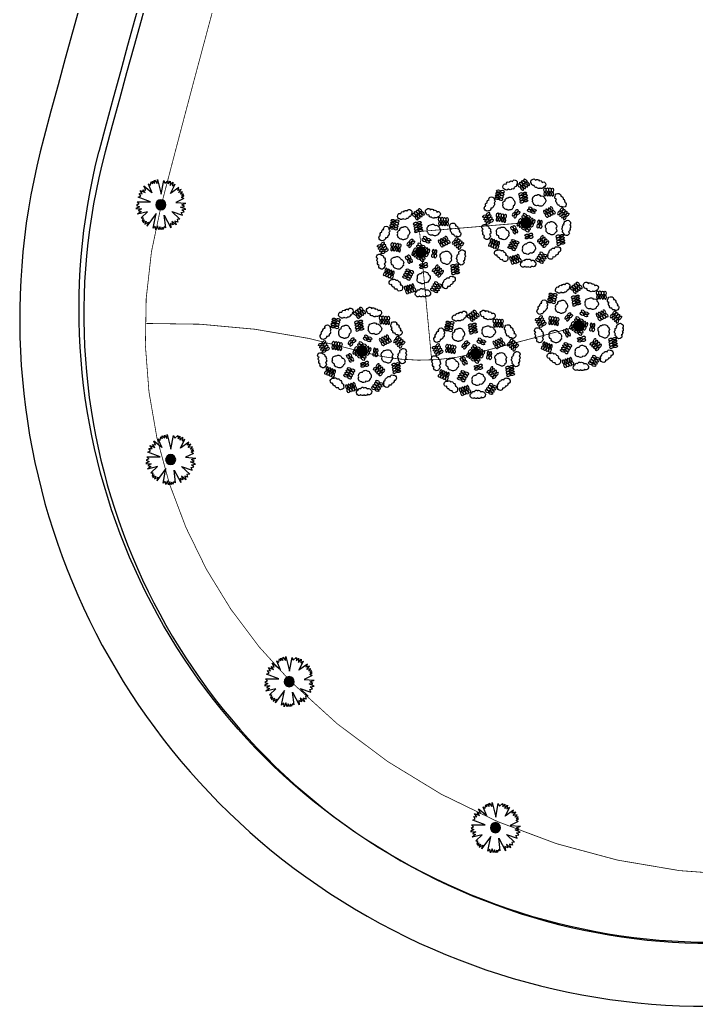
# Model space of a CAD drawing. Extents: x 671027 to 671614, y 802418 to 802669.
# Drawn here: x 671245.42 to 671272.32, y 802417.97 to 802457.18 of the extents above; entities that cross this region are included whole.
import ezdxf

# ---------------------------------------------------------------- set-up
doc = ezdxf.new("R2010")
doc.units = 0
for name, color, linetype in [('Bubbler 110', 1, 'Continuous'), ('Bubbler 60', 200, 'Continuous'), ('casia jaloka', 8, 'Continuous'), ('cicas', 8, 'Continuous'), ('Pipe-Lateral-10 Bars-32mm', 7, 'Continuous'), ('ROAD BORDER', 7, 'Continuous'), ('Roads boundry', 7, 'Continuous')]:
    doc.layers.add(name, color=color, linetype=linetype)
doc.styles.get("Standard").update_dxf_attribs({"font": 'arial.ttf'})
doc.linetypes.add('32mm', pattern='A,0.5,-0.2,["32mm",Standard,S=0.1,R=0,X=-0.1,Y=-0.05],-0.5', length=1.2)

# ---------------------------------------------------------------- blocks, each defined once
blk = doc.blocks.new('TUJA ORIENTALIS')
at = {"layer": 'cicas', "color": 3}
for points in [[(-0.404, 0.804), (-0.404, 0.804), (-0.43, 0.702), (-0.528, 0.746), (-0.528, 0.746), (-0.528, 0.746), (-0.508, 0.632), (-0.638, 0.698), (-0.537, 0.521), (-0.656, 0.593), (-0.624, 0.48), (-0.779, 0.531)], [(-0.235, 0.869), (-0.16, 0.372), (-0.404, 0.804)], [(-0.235, 0.869), (-0.235, 0.869), (-0.148, 0.809), (-0.105, 0.908), (-0.105, 0.908), (-0.105, 0.908), (-0.043, 0.81), (0.01, 0.945), (0.052, 0.747), (0.093, 0.879), (0.145, 0.774), (0.226, 0.915)], [(0.385, 0.802), (0.189, 0.53), (0.226, 0.915)], [(0.385, 0.802), (0.385, 0.802), (0.394, 0.731), (0.514, 0.779), (0.476, 0.699), (0.566, 0.753), (0.536, 0.639), (0.633, 0.702), (0.581, 0.557), (0.717, 0.632), (0.717, 0.632), (0.717, 0.632)], [(-0.844, 0.363), (-0.495, 0.269), (-0.779, 0.531)], [(0.831, 0.408), (0.301, 0.221), (0.717, 0.632)], [(0.888, -0.057), (0.888, -0.057), (0.83, -0.015), (0.931, 0.066), (0.842, 0.073), (0.933, 0.124), (0.82, 0.154), (0.922, 0.208), (0.77, 0.234), (0.902, 0.316), (0.765, 0.321), (0.831, 0.408)], [(-0.844, 0.363), (-0.844, 0.363), (-0.78, 0.282), (-0.903, 0.238), (-0.821, 0.204), (-0.923, 0.184), (-0.826, 0.119), (-0.94, 0.101), (-0.804, 0.027), (-0.956, -0.007), (-0.956, -0.007), (-0.956, -0.007)], [(-0.956, -0.007), (-0.393, -0.069), (-0.393, -0.069)], [(-0.393, -0.069), (-0.882, -0.233), (-0.779, -0.264), (-0.856, -0.391), (-0.856, -0.391), (-0.856, -0.391), (-0.739, -0.387), (-0.821, -0.468), (-0.668, -0.448), (-0.771, -0.565), (-0.638, -0.53), (-0.69, -0.642)], [(0.642, -0.631), (0.312, -0.37), (0.503, -0.746)], [(0.888, -0.057), (0.407, -0.07), (0.908, -0.251)], [(0.642, -0.631), (0.642, -0.631), (0.633, -0.525), (0.74, -0.536), (0.74, -0.536), (0.74, -0.536), (0.685, -0.434), (0.829, -0.455), (0.676, -0.32), (0.812, -0.35), (0.746, -0.253), (0.908, -0.251)], [(-0.548, -0.766), (-0.371, -0.423), (-0.69, -0.642)], [(-0.106, -0.883), (-0.106, -0.883), (-0.162, -0.807), (-0.221, -0.907), (-0.212, -0.818), (-0.278, -0.899), (-0.289, -0.783), (-0.359, -0.874), (-0.359, -0.72), (-0.462, -0.837), (-0.444, -0.701), (-0.548, -0.766)], [(-0.106, -0.883), (-0.008, -0.563), (0.081, -0.939)], [(0.503, -0.746), (0.503, -0.746), (0.401, -0.718), (0.392, -0.826), (0.392, -0.826), (0.392, -0.826), (0.302, -0.752), (0.296, -0.898), (0.191, -0.723), (0.195, -0.862), (0.113, -0.779), (0.081, -0.939)]]:
    blk.add_lwpolyline(points, dxfattribs=at)
blk.add_circle((0, 0), 0.0493, dxfattribs=at)
blk = doc.blocks.new('te')
at = {"layer": 'casia jaloka', "color": 50, "elevation": -0.118}
for points in [[(-0.713, 2.555, 0.520567), (-0.906, 2.488, 0.520567), (-1.119, 2.419, 0.520567), (-1.288, 2.295, 0.520567), (-1.458, 2.245, 0.520567), (-1.346, 1.996, 0.520567), (-1.301, 1.995, 0.520567), (-1.116, 1.986, 0.520567), (-0.926, 2.028, 0.520567), (-0.785, 2.185, 0.520567), (-0.622, 2.313, 0.520567)], [(1.096, 2.415, 0.520567), (0.905, 2.488, 0.520567), (0.698, 2.573, 0.520567), (0.489, 2.586, 0.520567), (0.327, 2.657, 0.520567), (0.252, 2.394, 0.520567), (0.286, 2.365, 0.520567), (0.422, 2.239, 0.520567), (0.594, 2.148, 0.520567), (0.803, 2.178, 0.520567), (1.011, 2.172, 0.520567)], [(2.392, 1.145, 0.520567), (2.293, 1.324, 0.520567), (2.188, 1.522, 0.520567), (2.037, 1.667, 0.520567), (1.958, 1.826, 0.520567), (1.732, 1.672, 0.520567), (1.739, 1.628, 0.520567), (1.762, 1.444, 0.520567), (1.836, 1.264, 0.520567), (2.015, 1.152, 0.520567), (2.17, 1.014, 0.520567)], [(-2.188, 1.499, 0.520567), (-2.293, 1.323, 0.520567), (-2.413, 1.134, 0.520567), (-2.462, 0.93, 0.520567), (-2.56, 0.783, 0.520567), (-2.314, 0.664, 0.520567), (-2.279, 0.692, 0.520567), (-2.132, 0.804, 0.520567), (-2.013, 0.958, 0.520567), (-2.005, 1.169, 0.520567), (-1.963, 1.372, 0.520567)], [(-1.073, 1.445, 0.520567), (-1.276, 1.33, 0.520567), (-1.47, 1.136, 0.520567), (-1.487, 1.136, 0.520567), (-1.355, 0.828, 0.520567), (-0.985, 0.819, 0.520567), (-0.985, 0.828, 0.520567), (-0.738, 1.048, 0.520567), (-0.747, 1.181, 0.520567)], [(1.043, 1.467, 0.520567), (0.871, 1.624, 0.520567), (0.627, 1.749, 0.520567), (0.621, 1.766, 0.520567), (0.369, 1.545, 0.520567), (0.475, 1.19, 0.520567), (0.483, 1.192, 0.520567), (0.769, 1.026, 0.520567), (0.892, 1.075, 0.520567)], [(1.717, -0.538, 0.520567), (1.814, -0.326, 0.520567), (1.857, -0.056, 0.520567), (1.871, -0.045, 0.520567), (1.583, 0.127, 0.520567), (1.278, -0.084, 0.520567), (1.283, -0.091, 0.520567), (1.213, -0.414, 0.520567), (1.298, -0.516, 0.520567)], [(2.569, -0.66, 0.520567), (2.608, -0.459, 0.520567), (2.655, -0.24, 0.520567), (2.632, -0.032, 0.520567), (2.673, 0.14, 0.520567), (2.402, 0.168, 0.520567), (2.378, 0.129, 0.520567), (2.278, -0.027, 0.520567), (2.219, -0.212, 0.520567), (2.284, -0.413, 0.520567), (2.314, -0.618, 0.520567)], [(-2.639, -0.258, 0.520567), (-2.607, -0.46, 0.520567), (-2.577, -0.682, 0.520567), (-2.484, -0.87, 0.520567), (-2.464, -1.046, 0.520567), (-2.2, -0.979, 0.520567), (-2.191, -0.935, 0.520567), (-2.15, -0.754, 0.520567), (-2.158, -0.559, 0.520567), (-2.288, -0.394, 0.520567), (-2.386, -0.211, 0.520567)], [(-1.706, -0.574, 0.520567), (-1.659, -0.802, 0.520567), (-1.535, -1.047, 0.520567), (-1.54, -1.063, 0.520567), (-1.206, -1.033, 0.520567), (-1.083, -0.683, 0.520567), (-1.092, -0.681, 0.520567), (-1.225, -0.378, 0.520567), (-1.353, -0.345, 0.520567)], [(0.019, -1.8, 0.520567), (0.25, -1.826, 0.520567), (0.521, -1.783, 0.520567), (0.535, -1.794, 0.520567), (0.61, -1.466, 0.520567), (0.315, -1.241, 0.520567), (0.31, -1.249, 0.520567), (-0.019, -1.282, 0.520567), (-0.09, -1.394, 0.520567)], [(-1.856, -1.894, 0.520567), (-1.701, -2.029, 0.520567), (-1.536, -2.179, 0.520567), (-1.344, -2.263, 0.520567), (-1.216, -2.385, 0.520567), (-1.056, -2.164, 0.520567), (-1.077, -2.124, 0.520567), (-1.162, -1.96, 0.520567), (-1.293, -1.815, 0.520567), (-1.499, -1.772, 0.520567), (-1.693, -1.695, 0.520567)], [(1.543, -2.157, 0.520567), (1.702, -2.028, 0.520567), (1.879, -1.891, 0.520567), (1.995, -1.716, 0.520567), (2.138, -1.611, 0.520567), (1.948, -1.415, 0.520567), (1.905, -1.43, 0.520567), (1.728, -1.485, 0.520567), (1.563, -1.589, 0.520567), (1.485, -1.784, 0.520567), (1.376, -1.961, 0.520567)], [(-0.204, -2.644, 0.520567), (0.001, -2.648, 0.520567), (0.224, -2.656, 0.520567), (0.425, -2.597, 0.520567), (0.602, -2.609, 0.520567), (0.582, -2.336, 0.520567), (0.54, -2.32, 0.520567), (0.37, -2.248, 0.520567), (0.176, -2.222, 0.520567), (-0.01, -2.321, 0.520567), (-0.207, -2.387, 0.520567)]]:
    blk.add_lwpolyline(points, format="xyb", close=True, dxfattribs=at)
at = {"layer": 'casia jaloka', "color": 86}
blk.add_circle((0, 0, -0.118), 0.0446, dxfattribs=at)
for centre, major_axis in [((-0.427, 2.329, -0.118), (0.073, 0.101)), ((-0.292, 2.25, -0.118), (0.073, 0.101)), ((-0.14, 1.767, -0.118), (-0.124, -0.002)), ((-0.152, 2.174, -0.118), (0.073, 0.101)), ((-0.021, 2.09, -0.118), (0.073, 0.101)), ((1.17, 2.058, -0.118), (0.12, 0.03)), ((1.223, 1.911, -0.118), (0.12, 0.03)), ((1.281, 1.763, -0.118), (0.12, 0.03)), ((-1.824, 1.51, -0.118), (-0.009, 0.124)), ((-1.67, 1.536, -0.118), (-0.009, 0.124)), ((-1.514, 1.567, -0.118), (-0.009, 0.124)), ((-1.36, 1.588, -0.118), (-0.009, 0.124)), ((-0.128, 1.612, -0.118), (-0.124, -0.002)), ((-0.106, 1.454, -0.118), (-0.124, -0.002)), ((-0.088, 1.299, -0.118), (-0.124, -0.002)), ((1.327, 1.615, -0.118), (0.12, 0.03)), ((-0.483, 0.776, -0.118), (-0.0974, -0.077)), ((-0.375, 0.663, -0.118), (-0.0974, -0.077)), ((0.515, 0.562, -0.118), (-0.103, 0.069)), ((0.589, 0.7, -0.118), (-0.103, 0.069)), ((1.208, 0.485, -0.118), (-0.04, 0.117)), ((1.351, 0.55, -0.118), (-0.04, 0.117)), ((1.493, 0.62, -0.118), (-0.04, 0.117)), ((1.638, 0.679, -0.118), (-0.04, 0.117)), ((2.114, 0.528, -0.118), (0.112, -0.054)), ((2.165, 0.678, -0.118), (0.112, -0.054)), ((2.22, 0.825, -0.118), (0.112, -0.054)), ((-2.368, -0.016, -0.118), (-0.0864, 0.0891)), ((-2.267, 0.103, -0.118), (-0.0864, 0.0891)), ((-2.167, 0.227, -0.118), (-0.0864, 0.0891)), ((-2.062, 0.342, -0.118), (-0.0864, 0.0891)), ((-1.724, 0.413, -0.118), (-0.036, -0.119)), ((-1.573, 0.376, -0.118), (-0.036, -0.119)), ((-1.416, 0.349, -0.118), (-0.036, -0.119)), ((-1.263, 0.318, -0.118), (-0.036, -0.119)), ((-0.47, 0.09, -0.118), (0.05, -0.113)), ((-0.334, 0.167, -0.118), (0.05, -0.113)), ((0.09, 0.47, -0.118), (-0.113, -0.05)), ((0.167, 0.334, -0.118), (-0.113, -0.05)), ((0.47, -0.09, -0.118), (-0.05, 0.113)), ((2.055, 0.384, -0.118), (0.112, -0.054)), ((-0.887, -0.22, -0.118), (0.043, -0.116)), ((-0.747, -0.152, -0.118), (0.043, -0.116)), ((-0.167, -0.334, -0.118), (0.113, 0.05)), ((-0.09, -0.47, -0.118), (0.113, 0.05)), ((0.334, -0.167, -0.118), (-0.05, 0.113)), ((0.694, -0.316, -0.118), (0.034, 0.12)), ((0.847, -0.344, -0.118), (0.034, 0.12)), ((-1.806, -1.219, -0.118), (-0.124, 0.013)), ((-1.8, -1.063, -0.118), (-0.124, 0.013)), ((-0.769, -1.239, -0.118), (0.102, -0.071)), ((-0.692, -1.103, -0.118), (0.102, -0.071)), ((-0.086, -0.757, -0.118), (0.124, 0.005)), ((-0.065, -0.912, -0.118), (0.124, 0.005)), ((0.835, -0.999, -0.118), (0.0993, 0.0746)), ((0.941, -1.115, -0.118), (0.0993, 0.0746)), ((1.051, -1.229, -0.118), (0.0993, 0.0746)), ((1.821, -1.027, -0.118), (0.051, -0.113)), ((1.959, -0.955, -0.118), (0.051, -0.113)), ((2.095, -0.872, -0.118), (0.051, -0.113)), ((2.23, -0.795, -0.118), (0.051, -0.113)), ((-1.804, -1.534, -0.118), (-0.124, 0.013)), ((-1.803, -1.378, -0.118), (-0.124, 0.013)), ((-0.926, -1.512, -0.118), (0.102, -0.071)), ((-0.844, -1.379, -0.118), (0.102, -0.071)), ((1.152, -1.348, -0.118), (0.0993, 0.0746)), ((-0.695, -1.971, -0.118), (-0.103, -0.07)), ((-0.6, -2.095, -0.118), (-0.103, -0.07)), ((-0.495, -2.214, -0.118), (-0.103, -0.07)), ((-0.396, -2.335, -0.118), (-0.103, -0.07)), ((0.735, -1.957, -0.118), (-0.034, -0.119)), ((0.887, -1.991, -0.118), (-0.034, -0.119)), ((1.044, -2.015, -0.118), (-0.034, -0.119)), ((1.197, -2.043, -0.118), (-0.034, -0.119))]:
    blk.add_ellipse(centre, major_axis=major_axis, ratio=0.516679, dxfattribs=at)
at = {"layer": 'casia jaloka', "color": 86, "extrusion": (0, 0, -1)}
for centre, major_axis in [((-0.284, 2.537, -0.118), (-0.068, -0.104)), ((-0.149, 2.458, -0.118), (-0.068, -0.104)), ((-0.01, 2.381, -0.118), (-0.068, -0.104)), ((0.121, 2.298, -0.118), (-0.068, -0.104)), ((-1.848, 1.76, -0.118), (0.015, -0.123)), ((-1.694, 1.787, -0.118), (0.015, -0.123)), ((-1.538, 1.818, -0.118), (0.015, -0.123)), ((-1.384, 1.838, -0.118), (0.015, -0.123)), ((-0.391, 1.757, -0.118), (0.124, 0.008)), ((1.413, 2.126, -0.118), (-0.119, -0.036)), ((1.465, 1.979, -0.118), (-0.119, -0.036)), ((1.523, 1.831, -0.118), (-0.119, -0.036)), ((-0.38, 1.602, -0.118), (0.124, 0.008)), ((-0.357, 1.444, -0.118), (0.124, 0.008)), ((-0.34, 1.289, -0.118), (0.124, 0.008)), ((1.57, 1.682, -0.118), (-0.119, -0.036)), ((-2.242, 0.519, -0.118), (0.0908, -0.0847)), ((-0.677, 0.615, -0.118), (0.0935, 0.0817)), ((-0.569, 0.503, -0.118), (0.0935, 0.0817)), ((0.302, 0.696, -0.118), (0.107, -0.064)), ((0.376, 0.834, -0.118), (0.107, -0.064)), ((1.121, 0.721, -0.118), (0.046, -0.115)), ((1.263, 0.786, -0.118), (0.046, -0.115)), ((1.406, 0.856, -0.118), (0.046, -0.115)), ((1.55, 0.915, -0.118), (0.046, -0.115)), ((2.394, 0.574, -0.118), (-0.114, 0.049)), ((2.449, 0.72, -0.118), (-0.114, 0.049)), ((-2.547, 0.161, -0.118), (0.0908, -0.0847)), ((-2.446, 0.28, -0.118), (0.0908, -0.0847)), ((-2.347, 0.404, -0.118), (0.0908, -0.0847)), ((-1.792, 0.171, -0.118), (0.031, 0.12)), ((-1.641, 0.134, -0.118), (0.031, 0.12)), ((-1.484, 0.107, -0.118), (0.031, 0.12)), ((-1.331, 0.075, -0.118), (0.031, 0.12)), ((-0.226, -0.06, -0.118), (-0.056, 0.111)), ((-0.137, 0.362, -0.118), (0.111, 0.056)), ((-0.06, 0.226, -0.118), (0.111, 0.056)), ((0.226, 0.06, -0.118), (0.056, -0.111)), ((0.362, 0.137, -0.118), (0.056, -0.111)), ((0.756, -0.072, -0.118), (-0.028, -0.121)), ((0.909, -0.1, -0.118), (-0.028, -0.121)), ((2.284, 0.279, -0.118), (-0.114, 0.049)), ((2.343, 0.423, -0.118), (-0.114, 0.049)), ((-0.794, -0.454, -0.118), (-0.049, 0.114)), ((-0.654, -0.386, -0.118), (-0.049, 0.114)), ((-0.362, -0.137, -0.118), (-0.056, 0.111)), ((0.06, -0.226, -0.118), (-0.111, -0.056)), ((0.137, -0.362, -0.118), (-0.111, -0.056)), ((-2.057, -1.199, -0.118), (0.124, -0.007)), ((-2.05, -1.044, -0.118), (0.124, -0.007)), ((-0.483, -1.242, -0.118), (-0.105, 0.066)), ((0.165, -0.741, -0.118), (-0.124, -0.011)), ((0.186, -0.896, -0.118), (-0.124, -0.011)), ((1.032, -0.843, -0.118), (-0.0954, -0.0794)), ((1.138, -0.958, -0.118), (-0.0954, -0.0794)), ((1.248, -1.073, -0.118), (-0.0954, -0.0794)), ((1.349, -1.191, -0.118), (-0.0954, -0.0794)), ((1.929, -1.254, -0.118), (-0.056, 0.111)), ((2.067, -1.182, -0.118), (-0.056, 0.111)), ((2.203, -1.099, -0.118), (-0.056, 0.111)), ((2.339, -1.022, -0.118), (-0.056, 0.111)), ((-2.054, -1.358, -0.118), (0.124, -0.007)), ((-2.055, -1.514, -0.118), (0.124, -0.007)), ((-0.716, -1.651, -0.118), (-0.105, 0.066)), ((-0.634, -1.519, -0.118), (-0.105, 0.066)), ((-0.56, -1.378, -0.118), (-0.105, 0.066)), ((-0.9, -2.117, -0.118), (0.0992, 0.0747)), ((-0.805, -2.241, -0.118), (0.0992, 0.0747)), ((-0.7, -2.361, -0.118), (0.0992, 0.0747)), ((-0.6, -2.481, -0.118), (0.0992, 0.0747)), ((0.672, -2.201, -0.118), (0.028, 0.121)), ((0.824, -2.234, -0.118), (0.028, 0.121)), ((0.981, -2.258, -0.118), (0.028, 0.121)), ((1.135, -2.286, -0.118), (0.028, 0.121))]:
    blk.add_ellipse(centre, major_axis=major_axis, ratio=0.516679, dxfattribs=at)
blk = doc.blocks.new('Bubbler 110')
at = {"layer": 'Bubbler 110'}
h = blk.add_hatch(color=1, dxfattribs=at)
h.dxf.hatch_style = 1
h.paths.add_polyline_path([(-0.2, 0, 1), (0.2, 0, 1)])
at = {"layer": 'Bubbler 110', "color": 7}
blk.add_circle((0, 0), 0.2, dxfattribs=at)
blk = doc.blocks.new('Bubbler 60')
at = {"layer": 'Bubbler 60'}
h = blk.add_hatch(color=200, dxfattribs=at)
h.dxf.hatch_style = 1
h.paths.add_polyline_path([(0.2, 0, 1), (-0.2, 0, 1)])
at = {"layer": 'Bubbler 60', "color": 7}
blk.add_circle((0, 0), 0.2, dxfattribs=at)

msp = doc.modelspace()

# ---------------------------------------------------------------- linework, layer by layer
at = {"layer": 'Pipe-Lateral-10 Bars-32mm', "color": 5, "linetype": '32mm', "const_width": 0.03}
for points in [[(671255.271, 802465.477, 0.003094), (671252.363, 802454.798)], [(671252.363, 802454.798, 0.001453), (671251.043, 802449.773, 0.265957), (671256.19, 802430.883, 0.192143), (671274.15, 802423.178, 0.165808), (671283.72, 802426.17, 0.038963), (671298.943, 802439.243)], [(671267.679, 802445.005), (671263.544, 802443.922, -0.135742), (671259.031, 802443.983, 0.07703), (671250.414, 802445.107, 5.680638)]]:
    msp.add_lwpolyline(points, format="xyb", dxfattribs=at)
at = {"layer": 'Pipe-Lateral-10 Bars-32mm', "color": 5, "linetype": '32mm', "const_width": 0.03, "elevation": 0}
for points in [[(671265.586, 802449.114), (671261.369, 802448.765), (671261.121, 802448.749)], [(671261.321, 802448.761), (671261.809, 802443.581)]]:
    msp.add_lwpolyline(points, dxfattribs=at)
at = {"layer": 'ROAD BORDER', "color": 0}
for centre, radius, start, end in [((671797.04, 802305.249), 570, 151.05895, 165.03001), ((671797.04, 802305.249), 570, 151.05895, 165.03001), ((671272.757, 802445.302), 27.333, 164.7595, 315.9687), ((671272.757, 802445.302), 27.333, 164.7595, 315.9687)]:
    msp.add_arc(centre, radius, start, end, dxfattribs=at)
at = {"layer": 'ROAD BORDER'}
for centre, radius, start, end in [((671797.04, 802305.249), 567.5, 151.04997, 165.02103), ((671272.974, 802445.466), 25, 165.021, 315.5516)]:
    msp.add_arc(centre, radius, start, end, dxfattribs=at)
at = {"layer": 'Roads boundry', "color": 3}
msp.add_lwpolyline([(671248.591, 802451.988, -0.061033), (671300.237, 802580.059, -0.480427), (671399.317, 802596.5), (671471.758, 802531.196, -0.720128), (671452.819, 802487.724, 0.224449), (671290.835, 802427.96, -0.764766), (671248.569, 802451.907)], format="xyb", close=True, dxfattribs=at)
at = {"layer": 'Roads boundry'}
for centre, radius, start, end in [((671797.04, 802305.249), 570, 151.05895, 165.03001), ((671797.04, 802305.249), 570, 151.05895, 165.03001), ((671797.04, 802305.249), 570, 151.05895, 165.03001), ((671797.04, 802305.249), 570, 151.05895, 165.03001), ((671272.757, 802445.302), 27.333, 164.7595, 315.9687), ((671272.757, 802445.302), 27.333, 164.7595, 315.9687), ((671272.757, 802445.302), 27.333, 164.7595, 315.9687), ((671272.757, 802445.302), 27.333, 164.7595, 315.9687)]:
    msp.add_arc(centre, radius, start, end, dxfattribs=at)

# ---------------------------------------------------------------- block references
at = {"layer": 'Bubbler 110', "extrusion": (0, 0, -1), "rotation": 261.8335702853012}
for p in [(-671251.036, 802449.824), (-671251.425, 802439.694), (-671256.14, 802430.869), (-671264.338, 802425.067)]:
    msp.add_blockref('Bubbler 110', p, dxfattribs=at)
at = {"layer": 'Bubbler 60', "extrusion": (-2.61984e-16, 8.95385e-15, -1), "rotation": 272.5847862546144}
for p in [(-671265.557, 802449.107, -0.078), (-671261.37, 802447.933, -0.078), (-671267.65, 802445.007, -0.078), (-671259.031, 802444.012, -0.078), (-671263.552, 802443.894, -0.078)]:
    msp.add_blockref('Bubbler 60', p, dxfattribs=at)
at = {"layer": 'casia jaloka', "color": 2, "extrusion": (-2.61984e-16, 8.95385e-15, -1), "xscale": 0.6554560597508717, "yscale": 0.6554560597508717, "zscale": -0.6554560597508717, "rotation": 272.5847862546144}
for p in [(-671265.557, 802449.107, -0.078), (-671261.37, 802447.933, -0.078), (-671267.65, 802445.007, -0.078), (-671259.031, 802444.012, -0.078), (-671263.552, 802443.894, -0.078)]:
    msp.add_blockref('te', p, dxfattribs=at)
at = {"layer": 'cicas', "lineweight": 40, "extrusion": (0, 0, -1), "xscale": 1.059197437387116, "yscale": 1.059197437387116, "zscale": -1.059197437387116, "rotation": 261.8335702853012}
for p in [(-671251.036, 802449.824), (-671251.425, 802439.694), (-671256.14, 802430.869), (-671264.338, 802425.067)]:
    msp.add_blockref('TUJA ORIENTALIS', p, dxfattribs=at)

doc.saveas('drawing.dxf')
